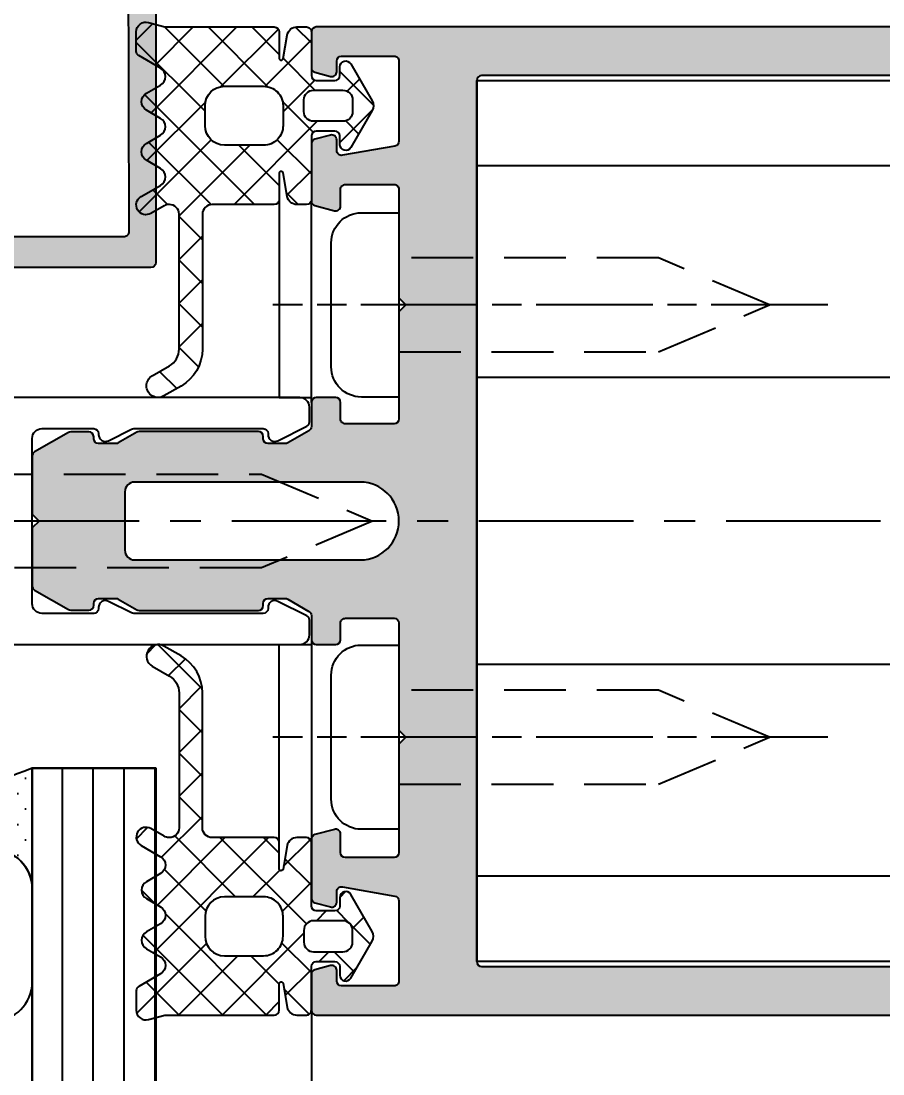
# Model space of a CAD drawing. Header units: millimetres. Extents: x -17234 to -8874, y -2869 to 1211.
# Drawn here: x -16361.3 to -16317, y -744.2 to -690.1 of the extents above; entities that cross this region are included whole.
import ezdxf

# ---------------------------------------------------------------- set-up
doc = ezdxf.new("R2010")
doc.units = ezdxf.units.MM
for name, pattern in [('ACAD_ISO07W100', [3, 0, -3]), ('AM_ISO08W050x2', [9, 6, -0.75, 1.5, -0.75]), ('CENTER', [50.800000000000004, 31.75, -6.35, 6.35, -6.35]), ('DASHED2', [9.524999999999999, 6.35, -3.175])]:
    doc.linetypes.add(name, pattern=pattern)
doc.layers.get('Defpoints').update_dxf_attribs({"linetype": 'ACAD_ISO07W100', "true_color": 0x105689})
for name, color, linetype in [('Centerline', 6, 'CENTER'), ('Dim', 5, 'Continuous'), ('Gasket EPDM', 32, 'Continuous'), ('Gasket Silicone', 20, 'Continuous'), ('Glass', 4, 'Continuous'), ('Profile', 1, 'Continuous'), ('Profile View', 9, 'Continuous'), ('Screw', 9, 'Continuous'), ('Thermal Break', 3, 'Continuous')]:
    doc.layers.add(name, color=color, linetype=linetype)
doc.styles.add('TXT', font='techb___.ttf')
doc.dimstyles.new('ISO-25$0', dxfattribs={"dimtxt": 2.5, "dimasz": 2.5, "dimexe": 1.25, "dimexo": 0.625, "dimtad": 1, "dimtxsty": 'TXT', "dimcen": 2.5, "dimclrd": 5, "dimclre": 5, "dimclrt": 2, "dimadec": 0, "dimazin": 0, "dimtfac": 1, "dimtmove": 0, "dimatfit": 3, "dimfxl": 1, "dimarcsym": 0})

# ---------------------------------------------------------------- blocks, each defined once
blk = doc.blocks.new('*U82')
at = {"layer": 'Glass', "ltscale": 0.5}
h = blk.add_hatch(dxfattribs=at)
h.set_pattern_fill('ANSI31', color=5, scale=0.5, angle=45)
h.set_pattern_definition([(90, (0, -24.19999999999914), (-1.5875, 3.33066907387547e-16), [])])
h.paths.add_polyline_path([(0, 50.80000000000086), (6.349999999999909, 50.80000000000086), (6.349999999999909, 0), (0, 0)])
h.paths.add_polyline_path([(25.39999999999986, 0), (19.04999999999995, 0), (19.04999999999995, 50.80000000000086), (25.39999999999986, 50.80000000000086)])
at = {"layer": 'Glass'}
h = blk.add_hatch(dxfattribs=at)
h.set_pattern_fill('DOTS', color=9, scale=0.5)
h.set_pattern_definition([(0, (-1613.788650515187, -1630.791331682484), (0.396875, 0.79375), [0, -0.79375])])
h.paths.add_polyline_path([(17.04999999999995, 4.199999999999999), (8.349999999999909, 4.199999999999999, -0.414213562373095), (6.349999999999909, 6.199999999999998), (6.349999999999909, -1.77635683940025e-15, -0.2058701850370426), (19.04999999999995, -1.77635683940025e-15), (19.04999999999995, 6.199999999999999, -0.4142135623730951)])
at = {"layer": 'Defpoints', "linetype": 'ByBlock', "ltscale": 0.5}
for points in [[(0, 50.80000000000086), (6.349999999999909, 50.80000000000086), (6.349999999999909, 0), (0, 0)], [(25.39999999999986, 0), (19.04999999999995, 0), (19.04999999999995, 50.80000000000086), (25.39999999999986, 50.80000000000086)]]:
    blk.add_lwpolyline(points, close=True, dxfattribs=at)
at = {"layer": 'Glass'}
for points in [[(0, 50.80000000000086), (0, 0), (6.349999999999909, 0), (6.349999999999909, 50.80000000000086)], [(19.04999999999995, 50.80000000000086), (19.04999999999995, 0), (25.39999999999986, 0), (25.39999999999986, 50.80000000000086)]]:
    blk.add_lwpolyline(points, dxfattribs=at)
at = {"layer": 'Glass', "color": 3}
for points in [[(19.04999999999995, 6.199999999999999), (19.04999999999995, 11, 0.4142135623730951), (17.04999999999995, 13), (8.349999999999909, 13, 0.4142135623730951), (6.349999999999909, 11), (6.349999999999909, 6.199999999999999, 0.4142135623730951), (8.349999999999909, 4.199999999999999), (17.04999999999995, 4.199999999999999, 0.4142135623730951)], [(18.04999999999995, 6.199999999999999), (18.04999999999995, 11, 0.414213562373095), (17.04999999999995, 12), (8.349999999999909, 12, 0.414213562373095), (7.349999999999909, 11), (7.349999999999909, 6.199999999999999, 0.414213562373095), (8.349999999999909, 5.199999999999999), (17.04999999999995, 5.199999999999999, 0.414213562373095)]]:
    blk.add_lwpolyline(points, format="xyb", close=True, dxfattribs=at)
at = {"layer": 'Glass', "color": 9}
for points in [[(7.64289321881347, 5.49289321881356), (17.75710678118639, 11.70710678118667)], [(7.64289321881347, 11.70710678118644), (17.86423487550928, 5.619464413231707)]]:
    blk.add_lwpolyline(points, dxfattribs=at)
blk.add_lwpolyline([(6.349999999999909, 0, -0.2058701850370426), (19.04999999999995, 0), (19.04999999999995, 6.199999999999999, -0.4142135623730951), (17.04999999999995, 4.199999999999999), (8.349999999999909, 4.199999999999999, -0.4142135623730951), (6.349999999999909, 6.199999999999998)], format="xyb", close=True, dxfattribs=at)
blk = doc.blocks.new('*D84')
at = {"layer": 'Defpoints', "color": 0, "transparency": 16777216}
for p in [(-16330.92153387647, -628.9137427303053), (-16248.2118407589, -690.413742730313), (-16197.46410221403, -690.413742730313)]:
    blk.add_point(p, dxfattribs=at)
at = {"layer": 'Dim', "color": 5, "lineweight": -2, "transparency": 16777216}
for p, q in [((-16329.67153387647, -628.9137427303053), (-16194.96410221403, -628.9137427303053)), ((-16197.46410221403, -633.9137427303053), (-16197.46410221403, -685.413742730313)), ((-16246.9618407589, -690.413742730313), (-16194.96410221403, -690.413742730313))]:
    blk.add_line(p, q, dxfattribs=at)
at = {"layer": 'Dim', "color": 5, "transparency": 16777216}
for points in [[(-16198.29743554736, -633.9137427303053), (-16196.63076888069, -633.9137427303053), (-16197.46410221403, -628.9137427303053)], [(-16198.29743554736, -685.413742730313), (-16196.63076888069, -685.413742730313), (-16197.46410221403, -690.413742730313)]]:
    blk.add_solid(points, dxfattribs=at)
at = {"layer": 'Dim', "color": 2, "transparency": 16777216, "char_height": 5, "attachment_point": 5, "rotation": 90, "style": 'TXT'}
for s, insert in [('[2 13/32"]', (-16192.71629519648, -659.6637427303118)), ('61,5', (-16201.65269870526, -659.6637427303118))]:
    blk.add_mtext(s, dxfattribs=dict(at, insert=insert))
blk = doc.blocks.new('GG - 01')
at = {"layer": 'Gasket EPDM', "ltscale": 0.5}
h = blk.add_hatch(dxfattribs=at)
h.set_pattern_fill('ANSI37', color=5, scale=0.5, style=0)
h.set_pattern_definition([(45, (16923.13597728441, 487.5036104391235), (-1.122532015133644, 1.122532015133644), []), (135, (16923.13597728441, 487.5036104391235), (-1.122532015133644, -1.122532015133644), [])])
edge = h.paths.add_edge_path(flags=16)
edge.add_arc((-2.456698961395585, -4.827477994350676), 0.999999999999698, -90.00000000001728, 1.7280399333685637e-11, ccw=False)
edge.add_line((-2.456698961395887, -5.827477994350375), (-4.465798961398832, -5.827477994349238))
edge.add_arc((-4.465798961398537, -4.827477994348943), 1.000000000000295, 180.0000000000169, 269.9999999999831, ccw=False)
edge.add_line((-5.465798961398832, -4.827477994349238), (-5.465798961398832, -3.800001866927573))
edge.add_arc((-4.465798961398537, -3.800001866927868), 1.000000000000295, 90.00000000001688, 179.9999999999831, ccw=False)
edge.add_line((-4.465798961398832, -2.800001866927573), (-2.456698961395887, -2.800001866926436))
edge.add_arc((-2.456698961395585, -3.800001866926134), 0.999999999999698, -1.7280399333685637e-11, 90.00000000001728, ccw=False)
edge.add_line((-1.456698961395887, -3.800001866926436), (-1.456698961395887, -4.827477994350375))
edge = h.paths.add_edge_path()
edge.add_arc((-8.000000000000213, -7.458536453019235), 0.4999999999999999, 300.0000000000282, 419.9999999999718)
edge.add_line((-7.75, -7.025523751127139), (-8.482050807557243, -6.602874020323156))
edge.add_arc((-8.232050807556735, -6.169861318431231), 0.4999999999999997, 120.00000000006719, 239.9999999999328, ccw=False)
edge.add_line((-8.482050807557243, -5.736848616539305), (-7.75, -5.314198885735323))
edge.add_arc((-8.000000000000115, -4.88118618384317), 0.5000000000000003, 300.0000000000152, 419.9999999999848)
edge.add_line((-7.75, -4.448173481951017), (-8.482050807557243, -4.025523751147261))
edge.add_arc((-8.232050807556735, -3.592511049255336), 0.4999999999999997, 120.00000000006719, 239.9999999999328, ccw=False)
edge.add_line((-8.482050807557243, -3.15949834736341), (-7.75, -2.736848616559428))
edge.add_arc((-8.00000000000031, -2.303835914667388), 0.4999999999999996, 300.0000000000412, 419.9999999999588)
edge.add_line((-7.75, -1.870823212775349), (-8.874999999989086, -1.221304159940132))
edge.add_arc((-8.749999999989212, -1.004797808994095), 0.249999999999874, 180.0000000006814, 240.0000000000167, ccw=False)
edge.add_line((-8.999999999989086, -1.004797808997068), (-9, 0.0003111022266466534))
edge.add_arc((-8.499999999999089, 0.0003111022268556529), 0.5000000000009113, 74.99999999992588, 179.9999999999197, ccw=False)
edge.add_line((-8.370590477446967, 0.4832740153721033), (-7.531791636873095, 0.2585185434287496))
edge.add_arc((-7.467086875598413, 0.4999999999906641), 0.2499999999897547, 254.999999999596, 269.9999999995868)
edge.add_line((-7.467086875600216, 0.2500000000009095), (-1.90517973669921, 0.2500000000009095))
edge.add_arc((-1.90517973669921, 9.09508579560736e-13), 0.25, 0, 90, ccw=False)
edge.add_line((-1.65517973669921, 9.094947017729282e-13), (-1.65517973669921, -1.355333104784677))
edge.add_arc((-1.555179736698301, -1.355333104786262), 0.1000000000009096, 179.9999999990918, 350.0000000009825)
edge.add_line((-1.456698961395887, -1.372697922551424), (-1.24342759702995, -0.16317591116524))
edge.add_arc((-0.7510237205223182, -0.2500000000009916), 0.500000000001901, 89.99999999980389, 169.9999999997724, ccw=False)
edge.add_line((-0.7510237205206067, 0.2500000000009095), (-0.249999999992724, 0.2500000000009095))
edge.add_arc((-0.2499999999972147, 3.694822225952521e-12), 0.2499999999972147, -8.46796410769457e-10, 89.9999999989708, ccw=False)
edge.add_line((0, 0), (0, -2.248338335070002))
edge.add_arc((0.25, -2.248338335070002), 0.25, 180, 270)
edge.add_line((0.25, -2.498338335070002), (1.202190357260406, -2.498338335070002))
edge.add_arc((1.203502841082234, -2.240432973307411), 0.2579087013647964, 269.7084235318334, 358.243507031785)
edge.add_line((1.461290357256075, -2.248338335070002), (1.461290357256075, -1.79833833506973))
edge.add_arc((1.761290357258013, -1.79833833507044), 0.3000000000019374, 29.99999999996311, 179.9999999998644, ccw=False)
edge.add_line((2.021097978395119, -1.648338335069639), (3.119023930419644, -3.550001866927232))
edge.add_arc((2.686011228527425, -3.800001866927232), 0.4999999999999999, -30.000000000000114, 30.000000000000114, ccw=False)
edge.add_line((3.119023930419644, -4.050001866927232), (2.021097978395119, -5.951665398784371))
edge.add_arc((1.761290357258013, -5.80166539878357), 0.3000000000019375, 180.0000000001357, 330.0000000000369, ccw=False)
edge.add_line((1.461290357256075, -5.80166539878428), (1.461290357256075, -5.351665398784007))
edge.add_arc((1.203502841082234, -5.359570760546599), 0.2579087013647965, 1.756492968214997, 90.29157646816661)
edge.add_line((1.202190357260406, -5.101665398784007), (0.25, -5.101665398784007))
edge.add_arc((0.25, -5.351665398784007), 0.25, 90, 180)
edge.add_line((0, -5.351665398784007), (7.275957614183426e-12, -8.627476127416458))
edge.add_arc((-0.2499999999935199, -8.627476127416458), 0.2500000000007958, -89.99999999981759, 0, ccw=False)
edge.add_line((-0.249999999992724, -8.877476127417253), (-0.7510237205206067, -8.877476127417253))
edge.add_arc((-0.7510237205223182, -8.377476127415353), 0.5000000000019007, 190.0000000002276, 270.0000000001961, ccw=False)
edge.add_line((-1.24342759702995, -8.464300216251104), (-1.456698961395887, -7.25477820486492))
edge.add_arc((-1.555179736698301, -7.272143022630082), 0.1000000000009094, 9.999999999017358, 180.0000000009084)
edge.add_line((-1.65517973669921, -7.272143022631667), (-1.65517973669921, -8.627476127417253))
edge.add_arc((-1.90517973669921, -8.627476127417253), 0.25, -90, 0, ccw=False)
edge.add_line((-1.90517973669921, -8.877476127417253), (-5.099999999987631, -8.877476127417253))
edge.add_arc((-5.099999999987631, -9.377476127417253), 0.5, 90, 180.000000000013)
edge.add_line((-5.599999999987631, -9.377476127417367), (-5.599999999983993, -16.30817414006583))
edge.add_arc((-7.799999999985766, -16.30817414006576), 2.200000000001773, 300.0000000000704, 359.99999999999824, ccw=False)
edge.add_line((-6.699999999982538, -18.21343002839171), (-7.576738509371353, -18.71961524279709))
edge.add_arc((-7.876738509374263, -18.20000000052278), 0.6000000000046156, 120.0000000000664, 300.00000000006645, ccw=False)
edge.add_line((-8.176738509377174, -17.68038475824847), (-7.299999999995634, -17.17419954384854))
edge.add_arc((-7.799999999995978, -16.30817414006391), 1.000000000000343, 300.0000000000114, 359.999999999942)
edge.add_line((-6.799999999995634, -16.30817414006492), (-6.799999999995634, -9.377476127417594))
edge.add_arc((-7.299999999995634, -9.377476127417253), 0.5, 359.9999999999609, 450)
edge.add_line((-7.299999999995634, -8.877476127417253), (-7.323701012715901, -8.877476127417253))
edge.add_arc((-7.323701012715786, -9.377476127417253), 0.5, 90.00000000001312, 120.0000000000152)
edge.add_line((-7.573701012715901, -8.9444634255251), (-8.25, -9.334924827885743))
edge.add_arc((-8.499999999998181, -8.901912125993249), 0.4999999999993284, 119.99999999980369, 299.9999999998037, ccw=False)
edge.add_line((-8.749999999996362, -8.468899424100755), (-7.75, -7.891549154911331))
edge = h.paths.add_edge_path(flags=16)
edge.add_arc((1.620370595716071, -4.100003733857324), 0.499999999999869, -90.00000000001512, 1.5120349416974932e-11, ccw=False)
edge.add_line((1.62037059571594, -4.600003733857193), (0.1112705957129947, -4.600003733855374))
edge.add_arc((0.1112705957134494, -4.100003733854919), 0.5000000000004547, 180.0000000002084, 269.9999999999479, ccw=False)
edge.add_line((-0.3887294042870053, -4.100003733856738), (-0.3887294042870053, -3.499999999996362))
edge.add_arc((0.1112705957125399, -3.499999999997272), 0.4999999999995453, 89.99999999994787, 179.9999999998958, ccw=False)
edge.add_line((0.1112705957129947, -2.999999999997726), (1.62037059571594, -2.999999999995907))
edge.add_arc((1.620370595716071, -3.499999999995776), 0.499999999999869, -1.5006662579253316e-11, 90.000000000015, ccw=False)
edge.add_line((2.12037059571594, -3.499999999995907), (2.12037059571594, -4.100003733857193))
blk.add_lwpolyline([(-7.75, -7.891549154911331, 0.5773502691892974), (-7.75, -7.025523751127139), (-8.482050807557243, -6.602874020323156, -0.5773502691888426), (-8.482050807557243, -5.736848616539305), (-7.75, -5.314198885735323, 0.577350269189449), (-7.75, -4.448173481951017), (-8.482050807557243, -4.025523751147261, -0.5773502691888426), (-8.482050807557243, -3.15949834736341), (-7.75, -2.736848616559428, 0.5773502691891458), (-7.75, -1.870823212775349), (-8.874999999989086, -1.221304159940132, -0.2679491924280138), (-8.999999999989086, -1.004797808997068), (-9, 0.0003111022266466534), (-9, 0.0003111022275561481, -0.4931454260312705), (-8.370590477446967, 0.4832740153721033), (-7.531791636873095, 0.2585185434287496, 0.06554346281519802), (-7.467086875600216, 0.2500000000009095), (-1.90517973669921, 0.2500000000009095, -0.4142135623730951), (-1.65517973669921, 9.094947017729282e-13), (-1.65517973669921, -1.355333104784677, 0.9163311740325999), (-1.456698961395887, -1.372697922551424), (-1.24342759702995, -0.16317591116524, -0.3639702342660466), (-0.7510237205206067, 0.2500000000009095), (-0.249999999992724, 0.2500000000009095, -0.4142135623721627), (0, 0), (0, -2.248338335070002, 0.4142135623730951), (0.25, -2.498338335070002), (1.202190357260406, -2.498338335070002, 0.4067446540325116), (1.461290357256075, -2.248338335070002), (1.461290357256075, -1.79833833506973, -0.7673269879782757), (2.021097978395119, -1.648338335069639), (3.119023930419644, -3.550001866927232, -0.2679491924311227), (3.119023930419644, -4.050001866927232), (2.021097978395119, -5.951665398784371, -0.7673269879782757), (1.461290357256075, -5.80166539878428), (1.461290357256075, -5.351665398784007, 0.4067446540325116), (1.202190357260406, -5.101665398784007), (0.25, -5.101665398784007, 0.4142135623730951), (0, -5.351665398784007), (7.275957614183426e-12, -8.627476127416458, -0.4142135623721627), (-0.249999999992724, -8.877476127417253), (-0.7510237205206067, -8.877476127417253, -0.3639702342660466), (-1.24342759702995, -8.464300216251104), (-1.456698961395887, -7.25477820486492, 0.9163311740325999), (-1.65517973669921, -7.272143022631667), (-1.65517973669921, -8.627476127417253, -0.4142135623730951), (-1.90517973669921, -8.877476127417253), (-5.099999999987631, -8.877476127417253, 0.4142135623731616), (-5.599999999987631, -9.377476127417367), (-5.599999999983993, -16.30817414006583, -0.2679491924307854), (-6.699999999982538, -18.21343002839171), (-7.576738509371353, -18.71961524279709, -0.9999999999999997), (-8.176738509377174, -17.68038475824847), (-7.299999999995634, -17.17419954384854, 0.2679491924307981), (-6.799999999995634, -16.30817414006492), (-6.799999999995634, -9.377476127417594, 0.4142135623732949), (-7.299999999995634, -8.877476127417253), (-7.323701012715901, -8.877476127417253, 0.1316524975874049), (-7.573701012715901, -8.9444634255251), (-8.25, -9.334924827885743, -1), (-8.749999999996362, -8.468899424100755), (-8.749999999996362, -8.468899424100755), (-7.75, -7.891549154911331, 0.2679491924311227)], format="xyb", dxfattribs=at)
for points in [[(-1.456698961395887, -4.827477994350375, -0.4142135623732719), (-2.456698961395887, -5.827477994350375), (-4.465798961398832, -5.827477994349238, -0.4142135623729226), (-5.465798961398832, -4.827477994349238), (-5.465798961398832, -3.800001866927573, -0.4142135623729225), (-4.465798961398832, -2.800001866927573), (-2.456698961395887, -2.800001866926436, -0.4142135623732719), (-1.456698961395887, -3.800001866926436)], [(2.12037059571594, -4.100003733857193, -0.4142135623732486), (1.62037059571594, -4.600003733857193), (0.1112705957129947, -4.600003733855374, -0.4142135623717632), (-0.3887294042870053, -4.100003733856738), (-0.3887294042870053, -3.499999999996362, -0.4142135623728287), (0.1112705957129947, -2.999999999997726), (1.62037059571594, -2.999999999995907, -0.4142135623732486), (2.12037059571594, -3.499999999995907)]]:
    blk.add_lwpolyline(points, format="xyb", close=True, dxfattribs=at)

msp = doc.modelspace()

# ---------------------------------------------------------------- hatches: boundary and pattern name
at = {"layer": 'Gasket Silicone', "ltscale": 0.5}
h = msp.add_hatch(color=1, dxfattribs=at)
h.dxf.hatch_style = 1
edge = h.paths.add_edge_path()
edge.add_line((-16362.59178811583, -682.1899841470803), (-16362.59178811583, -678.3868774629196))
edge.add_arc((-16362.34178811583, -678.3868774629166), 0.250000000001819, 95.17936797958203, 180.0000000007035, ccw=False)
edge.add_line((-16362.36435660574, -678.1378982202801), (-16357.31722342747, -677.6804055674274))
edge.add_arc((-16357.29465493756, -677.9293848100988), 0.2500000000360729, 89.99999999874939, 95.17936797802952, ccw=False)
edge.add_line((-16357.29465493756, -677.6793848100626), (-16352.07774395342, -677.6793848100741))
edge.add_arc((-16352.07774395342, -677.4293848100735), 0.2500000000005684, 269.9999999991662, 359.999999999531)
edge.add_line((-16351.82774395342, -677.4293848100756), (-16351.82774395342, -673.5213037302995))
edge.add_arc((-16351.57774395342, -673.5213037302966), 0.249999999996362, 90.00000000083378, 180.0000000006514, ccw=False)
edge.add_line((-16351.57774395342, -673.271303730301), (-16349.94529612709, -673.271303730301))
edge.add_arc((-16349.94529612708, -673.5213037303181), 0.250000000017053, 59.757289929696526, 90.00000000250128, ccw=False)
edge.add_arc((-16348.86866664355, -671.6746367937532), 1.887594400099603, 239.757289928243, 330.0000052233053)
edge.add_arc((-16346.6060934042, -672.9809337875481), 0.724999999995414, -29.999994777782774, 150.0000052222094, ccw=False)
edge.add_line((-16345.97822495342, -673.3434337303188), (-16347.38969595342, -675.7881737303397))
edge.add_arc((-16347.56290121694, -675.6881736929629), 0.2000001769704609, 190.2628908233887, 330.0000169065016, ccw=False)
edge.add_arc((-16347.95965044822, -675.7600098273468), 0.203200000019759, 10.26289082178401, 69.99999214243745)
edge.add_line((-16347.89015192891, -675.5690642963159), (-16349.57432397012, -674.9560755419794))
edge.add_arc((-16349.50482545087, -674.765130010925), 0.2032000000185547, 202.3471593619783, 249.9999921625396, ccw=False)
edge.add_arc((-16349.87774395347, -674.9184337303507), 0.199999999950759, 22.34715935258054, 179.9999999975899)
edge.add_line((-16350.07774395342, -674.9184337303423), (-16350.07774395342, -679.5184417303384))
edge.add_arc((-16349.87774410282, -679.5184418797287), 0.1999998506035457, 179.9999572027988, 270.0000428002301)
edge.add_line((-16349.87774395342, -679.7184417303325), (-16349.37219120731, -679.7184417303325))
edge.add_arc((-16349.37219120732, -679.5152417303361), 0.2031999999964, 270.0000000025645, 299.9999884163705)
edge.add_line((-16349.2705912429, -679.6912181129226), (-16348.05791782721, -678.9910811163326))
edge.add_arc((-16348.15951779172, -678.8151047337789), 0.2032000000106074, 299.999988441863, 341.2374533475764)
edge.add_arc((-16347.77774395345, -678.9447927303145), 0.200000000027781, -1.7262209439650178e-09, 161.2374533420194, ccw=False)
edge.add_line((-16347.57774395342, -678.9447927303205), (-16347.57774395341, -679.69344138679))
edge.add_arc((-16347.32774395342, -679.693441386793), 0.249999999996362, 179.9999999993226, 269.9999999991662)
edge.add_line((-16347.32774395342, -679.9434413867885), (-16345.22186480608, -679.9434413867885))
edge.add_arc((-16345.22186480608, -680.1934413867871), 0.2499999999985221, 34.999999999127624, 89.99999999916622, ccw=False)
edge.add_line((-16345.01707679501, -680.0500472777034), (-16342.42338269903, -683.7542263309878))
edge.add_arc((-16342.21859468795, -683.6108322218936), 0.250000000008851, 215.0000000003738, 270.0000000004169)
edge.add_line((-16342.21859468795, -683.8608322219025), (-16341.80983910259, -683.8608322219025))
edge.add_arc((-16341.80983910259, -684.0108322218988), 0.1499999999963393, 45.00000000024562, 90, ccw=False)
edge.add_line((-16341.70377308542, -683.9047662047227), (-16341.65377308542, -683.9547662047212))
edge.add_arc((-16341.54770706824, -683.8487001875387), 0.1500000000063278, 225, 315)
edge.add_line((-16341.44164105105, -683.9547662047212), (-16341.39164105106, -683.9047662047169))
edge.add_arc((-16341.28557503388, -684.0108322218907), 0.1499999999937872, 89.9999999993052, 134.9999999998772, ccw=False)
edge.add_line((-16341.28557503388, -683.8608322218968), (-16338.5790734477, -683.8608322219025))
edge.add_arc((-16338.5790734477, -684.5858322219016), 0.7249999999991132, -90, 90, ccw=False)
edge.add_line((-16338.5790734477, -685.3108322219007), (-16343.3396492879, -685.3108322219007))
edge.add_arc((-16343.33964928787, -685.0608322218773), 0.2500000000234195, 214.9999999940979, 269.99999999416366, ccw=False)
edge.add_line((-16343.54443729898, -685.2042263309571), (-16346.03310026423, -681.650047277674))
edge.add_arc((-16346.23788827531, -681.7934413867544), 0.2499999999949355, 34.99999999872642, 89.99999999874936)
edge.add_line((-16346.2378882753, -681.5434413867594), (-16347.32774395341, -681.5434413867594))
edge.add_arc((-16347.32774395341, -681.7934413867622), 0.2500000000028422, 89.99999999916623, 179.9999999990099)
edge.add_line((-16347.57774395341, -681.7934413867579), (-16347.57774395341, -682.5420900432274))
edge.add_arc((-16347.77774395344, -682.5420900432334), 0.2000000000261934, -161.2374533420193, 1.7262209439650178e-09, ccw=False)
edge.add_arc((-16348.15951779171, -682.6717780397836), 0.2032000000205895, 18.7625466558138, 60.00001156152113)
edge.add_line((-16348.05791782721, -682.4958016572153), (-16349.27059124289, -681.7956646606253))
edge.add_arc((-16349.37219120731, -681.9716410432351), 0.2032000000136713, 60.00001158824784, 90.00000000205159)
edge.add_line((-16349.37219120731, -681.7684410432212), (-16349.87774395342, -681.7684410432212))
edge.add_arc((-16349.87774410281, -681.9684408938167), 0.1999998505955876, 89.99995720081208, 180.0000427979177)
edge.add_line((-16350.07774395341, -681.9684410432095), (-16350.07774395341, -686.5684490432113))
edge.add_arc((-16349.87774395347, -686.5684490432012), 0.1999999999443389, 180.0000000028986, 337.6528406478793)
edge.add_arc((-16349.50482545087, -686.7217527626229), 0.2032000000189603, 110.0000078374604, 157.6528406380217, ccw=False)
edge.add_line((-16349.57432397012, -686.5308072315685), (-16347.89015192891, -685.917818477232))
edge.add_arc((-16347.95965044822, -685.7268729461916), 0.2032000000264602, 290.0000078552067, 349.737109175872)
edge.add_arc((-16347.56290121694, -685.798709080583), 0.2000001769645771, 29.999983093772414, 169.7371091769097, ccw=False)
edge.add_line((-16347.38969595342, -685.6987090432082), (-16345.9782249534, -688.1434490432291))
edge.add_arc((-16346.60609340419, -688.5059489859999), 0.7250000000017152, -150.00000522250468, 29.99999477750299, ccw=False)
edge.add_arc((-16348.86866664355, -689.8122459797995), 1.887594400107449, 29.9999947767374, 120.2427100719225)
edge.add_arc((-16349.94529612709, -687.9655790432608), 0.2499999999917611, 270.00000000166756, 300.2427100746063, ccw=False)
edge.add_line((-16349.94529612709, -688.2155790432527), (-16354.13684075889, -688.2155790432529))
edge.add_arc((-16354.13684075889, -688.4655790432529), 0.25, 90, 180)
edge.add_line((-16354.38684075889, -688.4655790432529), (-16354.38684075889, -702.5285427303863))
edge.add_arc((-16354.63684075889, -702.5285427303863), 0.25, -90, 0, ccw=False)
edge.add_line((-16354.63684075889, -702.7785427303863), (-16379.5368407589, -702.778542730379))
edge.add_arc((-16379.5368407589, -702.528542730379), 0.25, 180, 270, ccw=False)
edge.add_line((-16379.7868407589, -702.528542730379), (-16379.7868407589, -673.9487428100501))
edge.add_arc((-16378.98684135656, -673.9487422123844), 0.7999994023341473, 89.99995719612218, 180.0000428046839, ccw=False)
edge.add_line((-16378.98684075891, -673.1487428100503), (-16377.81352429491, -673.1487428100445))
edge.add_arc((-16377.81352429491, -673.3987428100456), 0.2500000000011369, -30.99997394095061, 90, ccw=False)
edge.add_line((-16377.59923241117, -673.5275022313101), (-16378.30113264264, -674.6956615886888))
edge.add_arc((-16378.0868407589, -674.8244210099581), 0.2500000000000637, 149.000026057682, 179.9999999982022)
edge.add_line((-16378.3368407589, -674.8244210099502), (-16378.3368407589, -683.6691890978971))
edge.add_arc((-16378.0868407589, -683.6691890978942), 0.25, 180.0000000006514, 277.3864740004898)
edge.add_line((-16378.05470038741, -683.9171144828805), (-16376.07612260467, -683.6606170493255))
edge.add_arc((-16376.04398223317, -683.9085424343092), 0.2499999999985229, 90.00000000125073, 97.38647400098017, ccw=False)
edge.add_line((-16376.04398223318, -683.6585424343106), (-16372.24155827838, -683.6585424343106))
edge.add_arc((-16372.24155827841, -683.4085424343325), 0.2499999999780584, 270.000000007087, 277.3864601646856)
edge.add_line((-16372.20941796679, -683.6564678270574), (-16362.80964780424, -682.437909539831))
edge.add_arc((-16362.84178811583, -682.1899841470805), 0.2499999999999551, 277.3864601577305, 360.0000000000521)
edge = h.paths.add_edge_path(flags=16)
edge.add_arc((-16360.89178811584, -679.862003203255), 0.2500000000000059, 95.17936797919741, 180)
edge.add_line((-16361.14178811584, -679.862003203255), (-16361.14178811584, -683.4641438637777))
edge.add_arc((-16361.39178811584, -683.4641438637776), 0.25, 277.3864601577272, 359.99999999997397, ccw=False)
edge.add_line((-16361.35964780425, -683.7120692565283), (-16368.78255300824, -684.6743526416778))
edge.add_arc((-16368.75684075897, -684.8726929558761), 0.1999999999978445, 97.38646015780924, 180.000000000456)
edge.add_line((-16368.95684075896, -684.8726929558777), (-16368.95684075896, -684.9072980463085))
edge.add_arc((-16369.15684075897, -684.9072980463063), 0.2000000000025466, 269.9999999994789, 359.9999999993812, ccw=False)
edge.add_line((-16369.15684075897, -685.1072980463084), (-16370.15684075897, -685.1072980463084))
edge.add_arc((-16370.15684075897, -685.0072980463041), 0.1000000000043428, 180.0000000008468, 270.00000000104217, ccw=False)
edge.add_line((-16370.25684075897, -685.0072980463056), (-16370.25684075897, -684.9805304855715))
edge.add_arc((-16370.35684075897, -684.9805304855703), 0.09999999999490683, 359.9999999992835, 457.3864583273927)
edge.add_line((-16370.36969688044, -684.8813603280644), (-16372.12214784884, -685.1085428100376))
edge.add_line((-16372.12214784884, -685.1085428100376), (-16372.19470872674, -685.1085428100376))
edge.add_arc((-16372.19470872675, -684.9585428100418), 0.1499999999958845, 225.000000028434, 270.0000000020844, ccw=False)
edge.add_line((-16372.30077474387, -685.0646088272695), (-16372.35077474396, -685.0146088272189))
edge.add_arc((-16372.45684076114, -685.1206748443959), 0.1499999999986105, 45, 135)
edge.add_line((-16372.56290677832, -685.0146088272189), (-16372.61290677615, -685.0646088272175))
edge.add_arc((-16372.71897279333, -684.9585428100421), 0.1499999999949126, 269.9999999993052, 314.9999999994473, ccw=False)
edge.add_line((-16372.71897279333, -685.1085428100376), (-16375.95038970522, -685.1085428100376))
edge.add_arc((-16375.95038970521, -685.3585428100365), 0.2499999999988631, 90.00000000166753, 97.3864740013903)
edge.add_line((-16375.98253007671, -685.1106174250527), (-16378.11898113039, -685.3875811193693))
edge.add_arc((-16378.0868407589, -685.6355065043563), 0.2500000000006232, 97.38647399881597, 179.9999999991923)
edge.add_line((-16378.3368407589, -685.6355065043527), (-16378.3368407589, -700.9285427304129))
edge.add_arc((-16378.0868407589, -700.9285427304129), 0.25, 180, 270)
edge.add_line((-16378.0868407589, -701.1785427304129), (-16355.9975747053, -701.1785427304129))
edge.add_arc((-16355.9975747053, -700.9285427304129), 0.25, 270.0000000004169, 360.1907371447774)
edge.add_line((-16355.74757609057, -700.9277104841545), (-16355.79438620452, -686.8664112895382))
edge.add_arc((-16355.54438758979, -686.8655790432789), 0.249999999998302, 90, 180.1907371449873, ccw=False)
edge.add_line((-16355.54438758979, -686.6155790432798), (-16352.07774395315, -686.6155790432798))
edge.add_arc((-16352.07774395315, -686.3655790432798), 0.25, 270, 360)
edge.add_line((-16351.82774395315, -686.3655790432798), (-16351.82774395315, -679.5293848100491))
edge.add_arc((-16352.07774395316, -679.5293848100489), 0.250000000003638, 359.9999999999479, 450)
edge.add_line((-16352.07774395316, -679.2793848100449), (-16357.22228803177, -679.2793848100384))
edge.add_arc((-16357.22228803177, -679.5293848100384), 0.25, 90, 95.17936797919741)
edge.add_line((-16357.24485652168, -679.2804055674035), (-16360.91435660575, -679.61302396062))
h = msp.add_hatch(color=1, dxfattribs=at)
h.dxf.hatch_style = 1
edge = h.paths.add_edge_path()
edge.add_arc((-16346.13684075893, -699.3493871101978), 0.25, 180.0000000000082, 255.0011267703362)
edge.add_line((-16346.20154077125, -699.5908698391976), (-16345.20154105961, -699.8587971382238))
edge.add_arc((-16345.13684121367, -699.6173143646458), 0.2499999999999919, 255.0011662470153, 359.9999694738776)
edge.add_line((-16344.88684121367, -699.6173144978412), (-16344.8868407589, -698.7637463309791))
edge.add_arc((-16344.6368407589, -698.7637464641739), 0.2500000000000355, 134.999999999856, 179.9999694740014, ccw=False)
edge.add_arc((-16344.6368407589, -698.763746464175), 0.2500000000021323, 90.00000000041689, 134.9999999999632, ccw=False)
edge.add_line((-16344.6368407589, -698.5137464641738), (-16342.13684075889, -698.5137464641729))
edge.add_arc((-16342.13684075889, -698.7637464641729), 0.2499999999999574, -1.4011902749189176e-10, 90, ccw=False)
edge.add_line((-16341.88684075889, -698.7637464641734), (-16341.88684075891, -704.3476302049185))
edge.add_line((-16341.8868407589, -704.3476302049185), (-16341.53328736831, -704.7011835955102))
edge.add_line((-16341.53328736831, -704.7011835955102), (-16341.88684075191, -705.0547369791011))
edge.add_arc((-16341.6368407589, -705.0547961222882), 0.25, 179.9864453798502, 179.9999996825951)
edge.add_line((-16341.8868407589, -705.0547961209032), (-16341.8868407589, -710.5637427303085))
edge.add_arc((-16342.1368407589, -710.5637427303088), 0.25, -89.99999999916622, 5.860556484549306e-11, ccw=False)
edge.add_line((-16342.1368407589, -710.8137427303085), (-16344.6368407589, -710.8137427303399))
edge.add_arc((-16344.6368407589, -710.5637427303396), 0.2500000000002487, 180.000000000057, 270.0000000008338, ccw=False)
edge.add_line((-16344.8868407589, -710.5637427303399), (-16344.8868407589, -709.7137427303311))
edge.add_arc((-16345.1368407589, -709.7137427303311), 0.25, 0, 90)
edge.add_line((-16345.1368407589, -709.4637427303311), (-16346.1368407589, -709.4637427303311))
edge.add_arc((-16346.1368407589, -709.7137427303311), 0.25, 90, 180)
edge.add_line((-16346.3868407589, -709.7137427303311), (-16346.3868407589, -710.9522534302394))
edge.add_arc((-16346.6368407589, -710.9522534302392), 0.25, 299.9999999999997, 359.99999999997885, ccw=False)
edge.add_line((-16346.5118407589, -711.1687597811854), (-16347.60100087912, -711.7975866697849))
edge.add_arc((-16347.72600087912, -711.5810803188386), 0.2500000000001559, 270, 299.99999999997937, ccw=False)
edge.add_line((-16347.72600087912, -711.8310803188388), (-16348.61379161768, -711.8310803188388))
edge.add_arc((-16348.61379161768, -711.5810803188388), 0.25, 180, 270, ccw=False)
edge.add_line((-16348.86379161768, -711.5810803188388), (-16348.86379161768, -711.4637427301722))
edge.add_arc((-16349.11379161768, -711.4637427301722), 0.25, 0, 90)
edge.add_line((-16349.11379161768, -711.2137427301722), (-16355.23684075889, -711.2137427301722))
edge.add_arc((-16355.23684075889, -711.463742730172), 0.2499999999998224, 90, 120.0000000000307)
edge.add_line((-16355.36184075889, -711.2472363792261), (-16356.3150754241, -711.7975866697849))
edge.add_arc((-16356.4400754241, -711.5810803188388), 0.2500000000000205, 270, 299.99999999999727, ccw=False)
edge.add_line((-16356.4400754241, -711.8310803188388), (-16357.32786616266, -711.8310803188388))
edge.add_arc((-16357.32786616266, -711.5810803188388), 0.25, 180, 270, ccw=False)
edge.add_line((-16357.57786616266, -711.5810803188388), (-16357.57786616266, -711.4810803188382))
edge.add_arc((-16357.82786616266, -711.4810803188382), 0.25, 0, 90)
edge.add_line((-16357.82786616266, -711.2310803188382), (-16358.75478995156, -711.2310803188382))
edge.add_arc((-16358.75478995156, -711.4810803188379), 0.2499999999996874, 90, 120.0000000000722)
edge.add_line((-16358.87978995156, -711.2645739678924), (-16360.6118407589, -712.2645739677621))
edge.add_arc((-16360.4868407589, -712.4810803187082), 0.2500000000000082, 119.9999999999989, 179.9999999995603)
edge.add_line((-16360.7368407589, -712.4810803187063), (-16360.73684075891, -715.4601893397145))
edge.add_line((-16360.73684075891, -715.4601893397145), (-16360.38328736831, -715.8137427303095))
edge.add_line((-16360.38328736831, -715.8137427303095), (-16360.73684075891, -716.1672961209001))
edge.add_line((-16360.73684075891, -716.1672961209001), (-16360.7368407589, -719.1464051419064))
edge.add_arc((-16360.4868407589, -719.146405141905), 0.25, 180.0000000003322, 239.9999999999994)
edge.add_line((-16360.6118407589, -719.362911492851), (-16358.87979097927, -720.3629114622537))
edge.add_arc((-16358.7547909265, -720.146405141775), 0.2500000000007542, 239.9999860344914, 269.9999999995831)
edge.add_line((-16358.7547909265, -720.396405141775), (-16357.82453093497, -720.3964051417748))
edge.add_arc((-16357.82453093497, -720.1464051417748), 0.25, 270, 360)
edge.add_line((-16357.57453093497, -720.1464051417748), (-16357.57453093497, -720.0464051417748))
edge.add_arc((-16357.32453093497, -720.0464051417748), 0.25, 90, 180, ccw=False)
edge.add_line((-16357.32453093497, -719.7964051417748), (-16356.44007542387, -719.7964051417748))
edge.add_arc((-16356.44007542387, -720.0464051417748), 0.25, 59.99999999998971, 90, ccw=False)
edge.add_line((-16356.31507542387, -719.8298987908288), (-16355.36184075889, -720.3802490812566))
edge.add_arc((-16355.23684075889, -720.1637427303108), 0.2499999999997375, 239.9999999999652, 270)
edge.add_line((-16355.23684075889, -720.4137427303106), (-16349.11379161768, -720.4137427303107))
edge.add_arc((-16349.11379161768, -720.1637427303107), 0.25, 270, 360)
edge.add_line((-16348.86379161768, -720.1637427303107), (-16348.86379161768, -720.0464051417744))
edge.add_arc((-16348.61379161768, -720.0464051417744), 0.25, 90, 180, ccw=False)
edge.add_line((-16348.61379161768, -719.7964051417744), (-16347.72600087912, -719.7964051417744))
edge.add_arc((-16347.72600087912, -720.0464051417746), 0.2500000000001563, 60.00000000002058, 90, ccw=False)
edge.add_line((-16347.60100087912, -719.8298987908282), (-16346.5118407589, -720.4587256794277))
edge.add_arc((-16346.6368407589, -720.6752320303739), 0.2499999999999959, -6.480149750132114e-12, 59.99999999999949, ccw=False)
edge.add_line((-16346.3868407589, -720.6752320303739), (-16346.3868407589, -721.913742730307))
edge.add_arc((-16346.1368407589, -721.913742730307), 0.25, 180, 270)
edge.add_line((-16346.1368407589, -722.163742730307), (-16345.1368407589, -722.163742730307))
edge.add_arc((-16345.1368407589, -721.913742730307), 0.25, 270, 360)
edge.add_line((-16344.8868407589, -721.913742730307), (-16344.8868407589, -721.0637427302798))
edge.add_arc((-16344.6368407589, -721.06374273028), 0.25, 89.99999999916622, 179.9999999999642, ccw=False)
edge.add_line((-16344.6368407589, -720.8137427302798), (-16342.13684075889, -720.8137427303132))
edge.add_arc((-16342.1368407589, -721.063742730313), 0.2499999999998721, -3.183231456205249e-12, 89.99999999916622, ccw=False)
edge.add_line((-16341.8868407589, -721.063742730313), (-16341.88684075889, -726.5726893397224))
edge.add_arc((-16341.63684080133, -726.5727189532215), 0.2499999593223531, 179.9932130848306, 180.0067657660881)
edge.add_line((-16341.8868407589, -726.5727484744402), (-16341.53328736831, -726.926301865032))
edge.add_line((-16341.53328736831, -726.926301865032), (-16341.88684075889, -727.2798552556077))
edge.add_line((-16341.88684075889, -727.2798552556077), (-16341.88684075889, -732.8637389964524))
edge.add_arc((-16342.13684075889, -732.8637389964524), 0.25, 270, 359.999999999987, ccw=False)
edge.add_line((-16342.13684075889, -733.1137389964523), (-16344.6368407589, -733.1137389964514))
edge.add_arc((-16344.6368407589, -732.8637389964514), 0.2500000000000426, 180.0000000000098, 270, ccw=False)
edge.add_line((-16344.8868407589, -732.8637389964514), (-16344.886841472, -731.9101496328854))
edge.add_arc((-16345.136841472, -731.9101498198366), 0.2499999999982509, 4.284607468207273e-05, 104.9999748325816)
edge.add_line((-16345.2015461272, -731.6686683348421), (-16346.2015454141, -731.9366168654018))
edge.add_arc((-16346.1368407589, -732.1780983503968), 0.2500000000003625, 104.9999748321553, 142.5000000002588)
edge.add_arc((-16346.13684075891, -732.1780983503936), 0.2499999999962835, 142.5000000003274, 180.0000000011367)
edge.add_line((-16346.3868407589, -732.1780983503985), (-16346.3868407589, -735.1993796425071))
edge.add_arc((-16346.1368407589, -735.1993796425064), 0.25, 180.0000000001563, 255.0000000002339)
edge.add_line((-16346.20154552018, -735.4408610990791), (-16345.40154552018, -735.6552204530241))
edge.add_arc((-16345.3368407589, -735.4137389964513), 0.2500000000006749, 254.9999999998311, 359.9999999999479)
edge.add_line((-16345.0868407589, -735.4137389964516), (-16345.0868407589, -734.8637389964525))
edge.add_arc((-16344.8368407589, -734.8637389964526), 0.250000000001819, 80.00000000035868, 179.9999999999804, ccw=False)
edge.add_line((-16344.79342871449, -734.6175370581994), (-16342.09342871449, -735.0936199061115))
edge.add_arc((-16342.13684075891, -735.3398218443645), 0.2499999999999447, -3.183231456205249e-12, 79.99999999993969, ccw=False)
edge.add_line((-16341.88684075891, -735.3398218443645), (-16341.88684075891, -739.4637427303146))
edge.add_arc((-16342.1368407589, -739.4637427303148), 0.25, -90, 5.5422333389287814e-11, ccw=False)
edge.add_line((-16342.1368407589, -739.7137427303147), (-16344.8368407589, -739.7137427303122))
edge.add_arc((-16344.8368407589, -739.4637427303121), 0.2500000000000853, 180.0000000004104, 270, ccw=False)
edge.add_line((-16345.0868407589, -739.4637427303139), (-16345.0868407589, -738.9137427303111))
edge.add_arc((-16345.3368407589, -738.913742730313), 0.25, 4.103678872211488e-10, 105.0000000001907)
edge.add_line((-16345.40154552018, -738.6722612737406), (-16346.20154552018, -738.8866206276873))
edge.add_arc((-16346.1368407589, -739.1281020842592), 0.24999999999992, 105.0000000002152, 180.0000000000749)
edge.add_line((-16346.3868407589, -739.1281020842596), (-16346.3868407589, -740.9637427303122))
edge.add_arc((-16346.1368407589, -740.9637427303122), 0.25, 180, 270)
edge.add_line((-16346.1368407589, -741.2137427303122), (-16248.2118407589, -741.2137427303122))
edge.add_arc((-16248.2118407589, -740.9637427303122), 0.25, 270, 360)
edge.add_line((-16247.9618407589, -740.9637427303122), (-16247.9618407589, -690.663742730313))
edge.add_arc((-16248.2118407589, -690.663742730313), 0.25, 0, 90)
edge.add_line((-16248.2118407589, -690.413742730313), (-16346.1368407589, -690.413742730313))
edge.add_arc((-16346.1368407589, -690.663742730313), 0.25, 90, 180)
edge.add_line((-16346.3868407589, -690.663742730313), (-16346.3868407589, -692.4993833763664))
edge.add_arc((-16346.1368407589, -692.499383376367), 0.25, 179.9999999998763, 254.9999999997789)
edge.add_line((-16346.20154552018, -692.7408648329388), (-16345.40154552018, -692.9552241868846))
edge.add_arc((-16345.3368407589, -692.7137427303121), 0.250000000000517, 254.9999999998215, 359.9999999995684)
edge.add_line((-16345.0868407589, -692.7137427303139), (-16345.0868407589, -692.1637427303112))
edge.add_arc((-16344.8368407589, -692.1637427303131), 0.25, 90, 179.999999999575, ccw=False)
edge.add_line((-16344.8368407589, -691.913742730313), (-16342.1368407589, -691.9137427303092))
edge.add_arc((-16342.1368407589, -692.163742730309), 0.2499999999998224, -4.069988790433854e-11, 90, ccw=False)
edge.add_line((-16341.8868407589, -692.1637427303092), (-16341.8868407589, -696.2876636162603))
edge.add_arc((-16342.1368407589, -696.2876636162605), 0.249999999998181, -80.00000000034908, 3.581135388230905e-11, ccw=False)
edge.add_line((-16342.09342871449, -696.5338655545133), (-16344.79342871449, -697.0099484024257))
edge.add_arc((-16344.8368407589, -696.7637464641725), 0.2499999999998458, 180.0000000000212, 279.999999999641, ccw=False)
edge.add_line((-16345.0868407589, -696.7637464641726), (-16345.0868407589, -696.2137464641736))
edge.add_arc((-16345.3368407589, -696.2137464641738), 0.25, 4.233954391964233e-11, 105.0000000001781)
edge.add_line((-16345.40154552018, -695.9722650076012), (-16346.20154552018, -696.186624361547))
edge.add_arc((-16346.1368407589, -696.4281058181189), 0.2499999999997896, 105.0000000002232, 180.0000000001058)
edge.add_line((-16346.3868407589, -696.4281058181193), (-16346.3868407589, -699.3493871102268))
edge.add_arc((-16346.13684075891, -699.3493871102288), 0.2499999999872671, 179.9999999995375, 255.001166247097)
edge.add_line((-16346.20154060486, -699.5908698837945), (-16346.38684075893, -699.3493871101978))
edge = h.paths.add_edge_path(flags=16)
edge.add_arc((-16343.89020688472, -715.8137427303063), 2.003366125820286, 270.6626206666342, 449.4858379302361)
edge.add_line((-16343.87222927699, -713.8104572689443), (-16355.4743407589, -713.8137427301664))
edge.add_arc((-16355.4743407589, -714.3137427301664), 0.4999999999999716, 90, 180.0000000000033)
edge.add_line((-16355.9743407589, -714.3137427301664), (-16355.9743407589, -715.8137427303033))
edge.add_line((-16355.9743407589, -715.8137427303033), (-16355.9743407589, -717.3137427303033))
edge.add_arc((-16355.4743407589, -717.3137427303034), 0.5, 179.9999999999968, 270)
edge.add_line((-16355.4743407589, -717.8137427303033), (-16343.86703864758, -717.8169748853178))
edge = h.paths.add_edge_path(flags=16)
edge.add_arc((-16337.6368407589, -738.4637427303122), 0.25, 180, 270)
edge.add_line((-16337.6368407589, -738.7137427303122), (-16252.2118407589, -738.7137427303122))
edge.add_arc((-16252.2118407589, -738.4637427303122), 0.25, 270, 360)
edge.add_line((-16251.9618407589, -738.4637427303122), (-16251.9618407589, -693.1637427303102))
edge.add_arc((-16252.2118407589, -693.1637427303102), 0.25, 0, 90)
edge.add_line((-16252.2118407589, -692.9137427303102), (-16337.6368407589, -692.9137427303102))
edge.add_arc((-16337.6368407589, -693.1637427303102), 0.25, 90, 180)
edge.add_line((-16337.8868407589, -693.1637427303102), (-16337.8868407589, -738.4637427303122))

# ---------------------------------------------------------------- linework, layer by layer
at = {"layer": 'Centerline', "linetype": 'AM_ISO08W050x2'}
for p, q in [((-16319.8368407589, -704.7011835955102), (-16348.3666407589, -704.7011835955102)), ((-16319.8368407589, -726.926301865032), (-16348.3666407589, -726.926301865032))]:
    msp.add_line(p, q, dxfattribs=at)
at = {"layer": 'Centerline', "ltscale": 0.25}
msp.add_lwpolyline([(-16240.9368407589, -715.8137427303058), (-16402.8368407589, -715.8137427303071)], dxfattribs=at)
at = {"layer": 'Gasket EPDM', "ltscale": 0.5}
for points in [[(-16348.0420204956, -699.291218857221), (-16348.04202049561, -709.4637427301444), (-16346.3868407589, -709.4637427301444)], [(-16348.0420204956, -732.3362666033927), (-16348.04202049561, -722.1637427304693), (-16346.3868407589, -722.1637427304693)]]:
    msp.add_lwpolyline(points, dxfattribs=at)
at = {"layer": 'Profile', "color": 9, "ltscale": 0.5}
for points in [[(-16354.38684075889, -688.4655790432529), (-16354.38684075889, -702.5285427303863, -0.4142135623730951), (-16354.63684075889, -702.7785427303863), (-16379.5368407589, -702.778542730379, -0.4142135623730951), (-16379.7868407589, -702.528542730379), (-16379.7868407589, -673.9487428100501, -0.4142139999998753)], [(-16248.2118407589, -690.413742730313), (-16346.1368407589, -690.413742730313, 0.414213562373095), (-16346.3868407589, -690.663742730313), (-16346.3868407589, -692.4993833763664, 0.3394542588631654), (-16346.20154552018, -692.7408648329388), (-16345.40154552018, -692.9552241868846, 0.49314542602943), (-16345.0868407589, -692.7137427303139), (-16345.0868407589, -692.1637427303112, -0.4142135623707479), (-16344.8368407589, -691.913742730313), (-16342.1368407589, -691.9137427303092, -0.414213562373505), (-16341.8868407589, -692.1637427303092), (-16341.8868407589, -696.2876636162603, -0.3639702342661958), (-16342.09342871449, -696.5338655545133), (-16344.79342871449, -697.0099484024257, -0.4663076581550029), (-16345.0868407589, -696.7637464641726), (-16345.0868407589, -696.2137464641736, 0.4931454260315387), (-16345.40154552018, -695.9722650076012), (-16346.20154552018, -696.186624361547, 0.3394542588631178), (-16346.3868407589, -696.4281058181193), (-16346.3868407589, -699.3493871102268, 0.3394599339566514), (-16346.20154060486, -699.5908698837945)], [(-16346.38684075893, -699.3493871101978, 0.3394597418556333), (-16346.20154077125, -699.5908698391976), (-16345.20154105961, -699.8587971382238, 0.4931389342117768), (-16344.88684121367, -699.6173144978412), (-16344.8868407589, -698.7637463309791, -0.1989122289155433), (-16344.8136174542, -698.5869697688768, -0.1989123673779796), (-16344.6368407589, -698.5137464641738), (-16342.13684075889, -698.5137464641729, -0.4142135623738575), (-16341.88684075889, -698.7637464641734), (-16341.8868407589, -704.3476302049185), (-16341.53328736831, -704.7011835955102), (-16341.88684075191, -705.0547369791011, 5.914180274647949e-05), (-16341.8868407589, -705.0547961209032), (-16341.8868407589, -710.5637427303085, -0.414213562369425), (-16342.1368407589, -710.8137427303085), (-16344.6368407589, -710.8137427303399, -0.4142135623767711), (-16344.8868407589, -710.5637427303399), (-16344.8868407589, -709.7137427303311, 0.414213562373095), (-16345.1368407589, -709.4637427303311), (-16346.1368407589, -709.4637427303311, 0.414213562373095), (-16346.3868407589, -709.7137427303311), (-16346.3868407589, -710.9522534302394, -0.2679491924310263), (-16346.5118407589, -711.1687597811854), (-16347.60100087912, -711.7975866697849, -0.1316524975873059), (-16347.72600087912, -711.8310803188388), (-16348.61379161768, -711.8310803188388, -0.4142135623730949), (-16348.86379161768, -711.5810803188388), (-16348.86379161768, -711.4637427301722, 0.4142135623730951), (-16349.11379161768, -711.2137427301722), (-16355.23684075889, -711.2137427301722, 0.1316524975875179), (-16355.36184075889, -711.2472363792261), (-16356.3150754241, -711.7975866697849, -0.1316524975873894), (-16356.4400754241, -711.8310803188388), (-16357.32786616266, -711.8310803188388, -0.414213562373095), (-16357.57786616266, -711.5810803188388), (-16357.57786616266, -711.4810803188382, 0.414213562373095), (-16357.82786616266, -711.2310803188382), (-16358.75478995156, -711.2310803188382, 0.1316524975876537), (-16358.87978995156, -711.2645739678924), (-16360.6118407589, -712.2645739677621, 0.2679491924290531), (-16360.7368407589, -712.4810803187063), (-16360.73684075891, -715.4601893397145), (-16360.38328736831, -715.8137427303095), (-16360.73684075891, -716.1672961209001), (-16360.7368407589, -719.1464051419064, 0.2679491924295719), (-16360.6118407589, -719.362911492851), (-16358.87979097927, -720.3629114622537, 0.1316525595779446), (-16358.7547909265, -720.396405141775), (-16357.82453093497, -720.3964051417748, 0.414213562373095), (-16357.57453093497, -720.1464051417748), (-16357.57453093497, -720.0464051417748, -0.414213562373095), (-16357.32453093497, -719.7964051417748), (-16356.44007542387, -719.7964051417748, -0.1316524975874204), (-16356.31507542387, -719.8298987908288), (-16355.36184075889, -720.3802490812566, 0.1316524975875362), (-16355.23684075889, -720.4137427303106), (-16349.11379161768, -720.4137427303107, 0.4142135623730951), (-16348.86379161768, -720.1637427303107), (-16348.86379161768, -720.0464051417744, -0.4142135623730949), (-16348.61379161768, -719.7964051417744), (-16347.72600087912, -719.7964051417744, -0.1316524975873059), (-16347.60100087912, -719.8298987908282), (-16346.5118407589, -720.4587256794277, -0.2679491924311481), (-16346.3868407589, -720.6752320303739), (-16346.3868407589, -721.913742730307, 0.414213562373095), (-16346.1368407589, -722.163742730307), (-16345.1368407589, -722.163742730307, 0.414213562373095), (-16344.8868407589, -721.913742730307), (-16344.8868407589, -721.0637427302798, -0.414213562377002), (-16344.6368407589, -720.8137427302798), (-16342.13684075889, -720.8137427303132, -0.4142135623689894), (-16341.8868407589, -721.063742730313), (-16341.88684075889, -726.5726893397224, 5.91347276728374e-05), (-16341.8868407589, -726.5727484744402), (-16341.53328736831, -726.926301865032), (-16341.88684075889, -727.2798552556077), (-16341.88684075889, -732.8637389964524, -0.4142135623731062), (-16342.13684075889, -733.1137389964523), (-16344.6368407589, -733.1137389964514, -0.4142135623729884), (-16344.8868407589, -732.8637389964514), (-16344.886841472, -731.9101496328854, 0.4931450570934454), (-16345.2015461272, -731.6686683348421), (-16346.2015454141, -731.9366168654018, 0.1651007810026813), (-16346.33517909397, -732.0259079931448, 0.1651006681960707), (-16346.3868407589, -732.1780983503985), (-16346.3868407589, -735.1993796425071, 0.3394542588634611), (-16346.20154552018, -735.4408610990791), (-16345.40154552018, -735.6552204530241, 0.4931454260312913), (-16345.0868407589, -735.4137389964516), (-16345.0868407589, -734.8637389964525, -0.4663076581550055), (-16344.79342871449, -734.6175370581994), (-16342.09342871449, -735.0936199061115, -0.3639702342660084), (-16341.88684075891, -735.3398218443645), (-16341.8868407589, -739.4637427303146, -0.4142135623735261), (-16342.1368407589, -739.7137427303147), (-16344.8368407589, -739.7137427303122, -0.4142135623708864), (-16345.0868407589, -739.4637427303139), (-16345.0868407589, -738.9137427303111, 0.4931454260298125), (-16345.40154552018, -738.6722612737406), (-16346.20154552018, -738.8866206276873, 0.339454258862822), (-16346.3868407589, -739.1281020842596), (-16346.3868407589, -740.9637427303122, 0.414213562373095), (-16346.1368407589, -741.2137427303122), (-16248.2118407589, -741.2137427303122, 0.4142135623730951)]]:
    msp.add_lwpolyline(points, format="xyb", dxfattribs=at)
at = {"layer": 'Profile', "ltscale": 0.5}
msp.add_lwpolyline([(-16378.3368407589, -685.6355065043527), (-16378.3368407589, -700.9285427304129, 0.4142135623730951), (-16378.0868407589, -701.1785427304129), (-16355.9975747053, -701.1785427304129, 0.4151889377785863), (-16355.74757609057, -700.9277104841545), (-16355.79438620452, -686.8664112895382, -0.415188937780646)], format="xyb", dxfattribs=at)
at = {"layer": 'Profile', "color": 9, "ltscale": 0.5}
for points in [[(-16337.8868407589, -738.4637427303122, 0.4142135623730951), (-16337.6368407589, -738.7137427303122), (-16252.2118407589, -738.7137427303122, 0.4142135623730924), (-16251.9618407589, -738.4637427303122), (-16251.9618407589, -693.1637427303102, 0.4142135623730951), (-16252.2118407589, -692.9137427303102), (-16337.6368407589, -692.9137427303102, 0.4142135623730951), (-16337.8868407589, -693.1637427303102), (-16337.8868407589, -738.4637427303122)], [(-16343.86703864758, -717.8169748853178, 0.9897830045805022), (-16343.87222927699, -713.8104572689443), (-16355.4743407589, -713.8137427301664, 0.4142135623731276), (-16355.9743407589, -714.3137427301664), (-16355.9743407589, -715.8137427303033), (-16355.9743407589, -717.3137427303033, 0.4142135623731276), (-16355.4743407589, -717.8137427303033)]]:
    msp.add_lwpolyline(points, format="xyb", close=True, dxfattribs=at)
at = {"layer": 'Profile View', "ltscale": 0.5}
msp.add_lwpolyline([(-16337.8868407589, -693.163752880047), (-16252.1618407589, -693.1637528800723), (-16252.1618407589, -738.46373258054), (-16337.8868407589, -738.4637325805147)], close=True, dxfattribs=at)
for points in [[(-16252.1618407589, -697.5536778733659), (-16337.8868407589, -697.5536778733659)], [(-16346.3868407589, -709.7137427303063), (-16346.3868407589, -699.4493871102152)], [(-16252.1618407589, -708.4386836223762), (-16337.8868407589, -708.4386836223762)], [(-16346.3868407589, -721.9137427303074), (-16346.3868407589, -732.1780983503985)], [(-16252.1618407589, -723.1888018382358), (-16337.8868407589, -723.1888018382358)], [(-16252.1618407589, -734.073807587246), (-16337.8868407589, -734.073807587246)], [(-16346.3868407589, -740.9637427308127), (-16346.3868407589, -779.3137427303064)]]:
    msp.add_lwpolyline(points, dxfattribs=at)
at = {"layer": 'Screw'}
for points in [[(-16343.8172407589, -699.9640835955099), (-16341.8868407589, -699.9640835955097), (-16341.8868407589, -709.4382835955105), (-16343.8172407589, -709.4382835955105, -0.414213562373095), (-16345.3666407589, -707.8888835955106), (-16345.3666407589, -701.5134835955098, -0.4142135623730951)], [(-16343.8172407589, -722.1892018650317), (-16341.8868407589, -722.1892018650315), (-16341.8868407589, -731.6634018650323), (-16343.8172407589, -731.6634018650323, -0.414213562373095), (-16345.3666407589, -730.1140018650324), (-16345.3666407589, -723.7386018650316, -0.4142135623730951)]]:
    msp.add_lwpolyline(points, format="xyb", close=True, dxfattribs=at)
at = {"layer": 'Screw', "linetype": 'DASHED2', "ltscale": 0.5}
for points in [[(-16341.8868407589, -707.1141835955107), (-16328.5459987589, -707.1141835955107), (-16322.8368407589, -704.7011835955104), (-16328.5459987589, -702.2881835955097), (-16341.8868407589, -702.2881835955097)], [(-16387.68684075888, -713.400742730307), (-16348.94599875888, -713.400742730307), (-16343.23684075888, -715.813742730307), (-16348.94599875888, -718.226742730307), (-16387.68684075888, -718.226742730307)], [(-16341.8868407589, -729.3393018650324), (-16328.5459987589, -729.3393018650324), (-16322.8368407589, -726.9263018650322), (-16328.5459987589, -724.5133018650315), (-16341.8868407589, -724.5133018650315)]]:
    msp.add_lwpolyline(points, dxfattribs=at)
at = {"layer": 'Thermal Break', "ltscale": 0.5}
msp.add_lwpolyline([(-16379.28684075891, -722.163742730473), (-16346.98461201083, -722.1637427304692, 0.4142135623730602), (-16346.48461201083, -721.6637427304692), (-16346.48461201083, -720.9092342331494, 0.2840790438402628), (-16346.62280861196, -720.6856274353995), (-16348.10726685926, -719.9433983117466, 0.557536515835399), (-16348.61379161768, -720.2564478285966), (-16348.61379161768, -720.3137427304715, -0.4142135623730951), (-16348.86379161768, -720.5637427304715), (-16355.5183003451, -720.5637427304714, -0.1164338214658533), (-16355.63010374397, -720.5373495282215), (-16356.81800617655, -719.943398311933, 0.5575365158353869), (-16357.32453093497, -720.256447828783), (-16357.32453093497, -720.3137427304714, -0.414213562373095), (-16357.57453093497, -720.5637427304714), (-16360.2368407589, -720.5637427304714, -0.4142135623730951), (-16360.7368407589, -720.0637427304714), (-16360.7368407589, -711.5637427303283, -0.4142135623730951), (-16360.2368407589, -711.0637427303283), (-16357.57786616266, -711.0637427303282, -0.414213562373095), (-16357.32786616266, -711.3137427303282), (-16357.32786616266, -711.3710376320164, 0.5575365158353421), (-16356.82134140424, -711.6840871488664), (-16355.63343897166, -711.090135932578, -0.1164338214658533), (-16355.52163557279, -711.0637427303282), (-16348.86379161768, -711.0637427303282, -0.4142135623730951), (-16348.61379161768, -711.3137427303282), (-16348.61379161768, -711.3710376320165, 0.5575365158353806), (-16348.10726685926, -711.6840871488665), (-16346.62280861206, -710.9418580252637, 0.2840790438417738), (-16346.48461201093, -710.7182512275128), (-16346.48461201094, -709.9637427303275, 0.4142135623712495), (-16346.98461201094, -709.4637427303306), (-16379.28684075891, -709.4637427303345, 0.414213562373095)], format="xyb", dxfattribs=at)

# ---------------------------------------------------------------- block references
at = {"layer": 'Gasket EPDM'}
msp.add_blockref('GG - 01', (-16346.3868407589, -690.6637427303139), dxfattribs=at)
at = {"layer": 'Gasket EPDM', "xscale": -1, "rotation": 180}
msp.add_blockref('GG - 01', (-16346.3868407589, -740.963742730299), dxfattribs=at)
at = {"layer": 'Glass', "rotation": 180}
msp.add_blockref('*U82', (-16354.3868407589, -728.5137427303058), dxfattribs=at)

# ---------------------------------------------------------------- dimensions: what is measured, and where the dimension line sits
at = {"layer": 'Dim'}
dim = msp.add_linear_dim(base=(-16197.46410221403, -690.413742730313), p1=(-16330.92153387647, -628.9137427303053), p2=(-16248.2118407589, -690.413742730313), angle=90.0000000001872, dimstyle='ISO-25$0', override={"dimscale": 2, "dimpost": '\\X'}, dxfattribs=at)
dim.commit()
dim.dimension.update_dxf_attribs({"geometry": '*D84', "text_midpoint": (-16197.46410221403, -659.6637427303118)})

doc.saveas('drawing.dxf')
